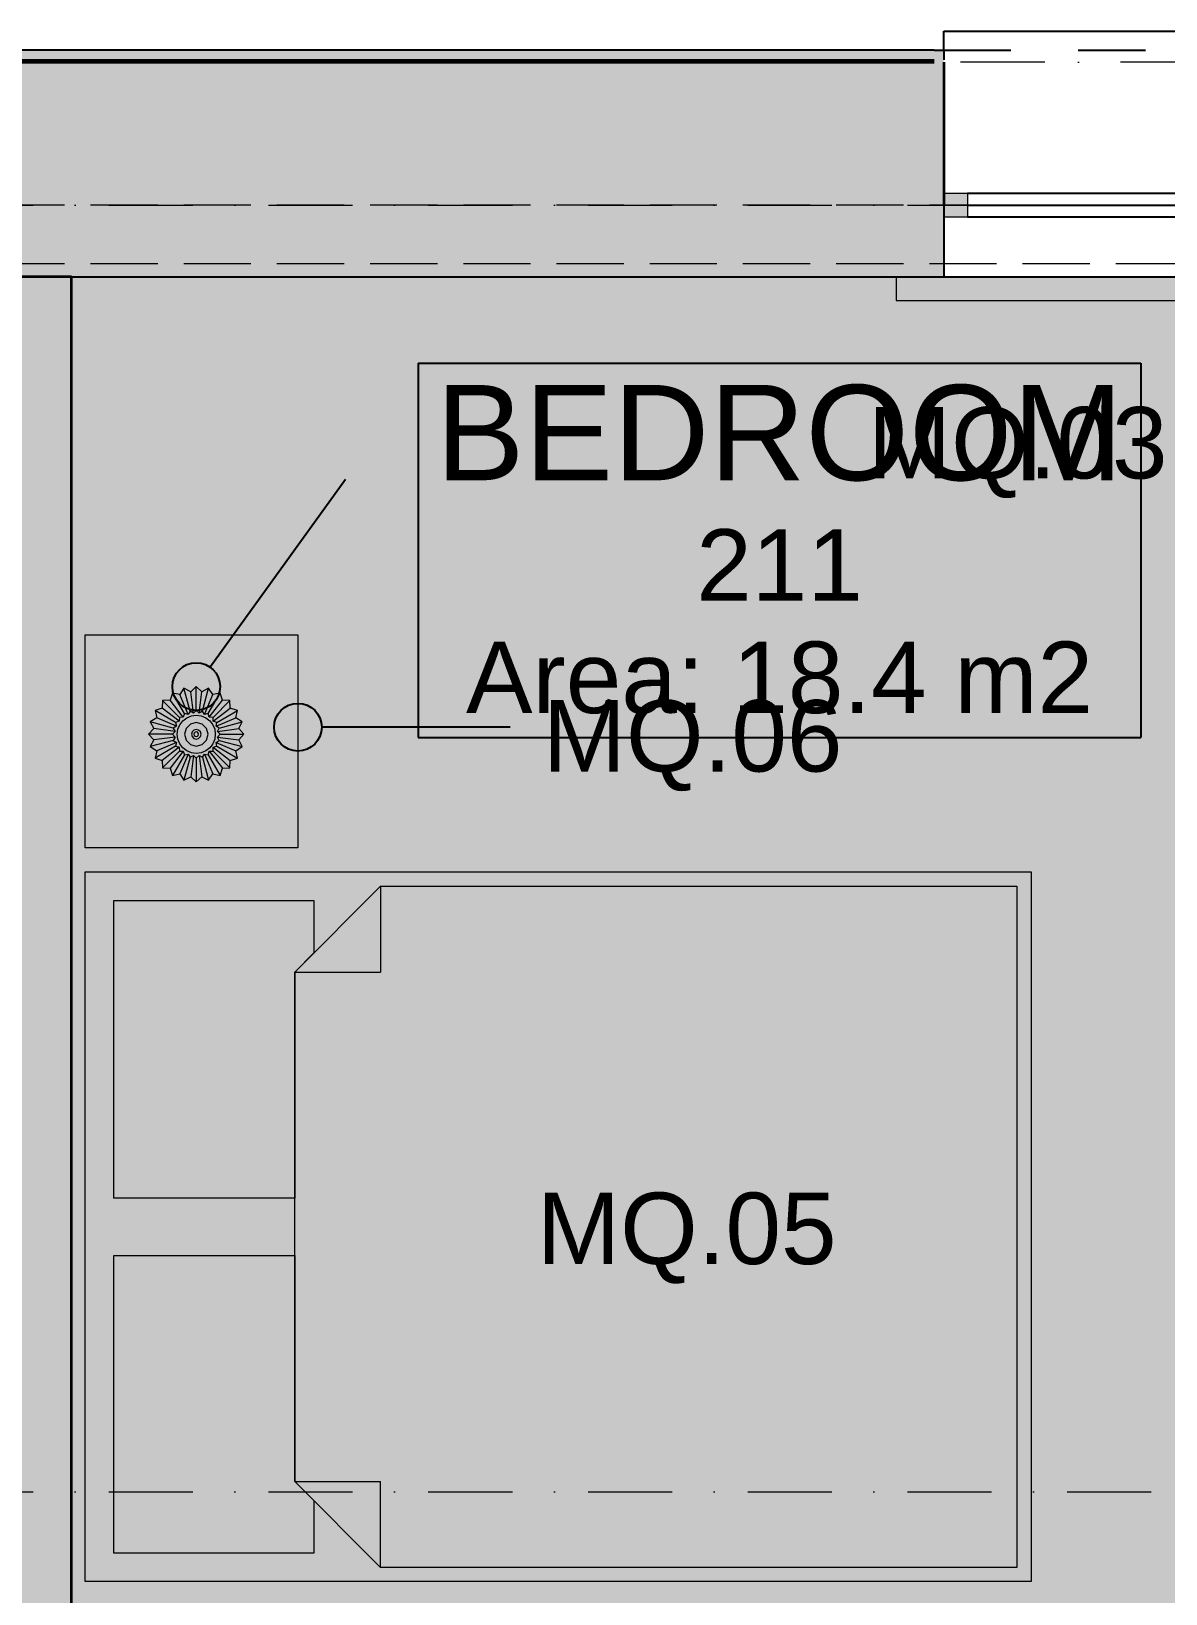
# Model space of a CAD drawing. Header units: millimetres. Extents: x -14278 to 97203, y -22378 to 34603.
# Drawn here: x 75953 to 78334, y 6898 to 10177 of the extents above; entities that cross this region are included whole.
import ezdxf
from ezdxf.enums import TextEntityAlignment as Align

# ---------------------------------------------------------------- set-up
doc = ezdxf.new("R2010")
doc.units = ezdxf.units.MM
doc.header["$MEASUREMENT"] = 0
for name, pattern in [('Dashed', [282.222223, 141.111112, -141.111112]), ('Dot & Dashed', [335.138881, 176.388884, -88.194442, 0, -70.555556]), ('Hidden Line', [195.611112, 141.111112, -54.5])]:
    doc.linetypes.add(name, pattern=pattern)
for name, color, linetype in [('A-Zz_20_10_90-T_TextFFEInternal', 7, 'Continuous'), ('NewA-Ee_25_10-M_WallsExternal', 7, 'Continuous'), ('NewA-Ee_25_10-M_WallsInternal', 7, 'Continuous'), ('NewA-Ee_30_10-M_Roofs', 7, 'Continuous'), ('NewA-Ee_30_40-M_Floors', 7, 'Continuous'), ('NewA-Ee_40_20-M_GeneralFFAndEInternalFixed', 7, 'Continuous'), ('NewA-Ee_40_20-M_GeneralFFAndEInternalMovable', 7, 'Continuous'), ('NewA-SL-M_SpacesInternal', 7, 'Continuous'), ('NewA-Ss_30_25-M_CeilingAndSoffitSystems', 7, 'Continuous'), ('NewA-Zz_20_10_90-T_TextFFEInternal', 7, 'Continuous'), ('NewA-Zz_35_40_80-M_GridStructural', 7, 'Continuous'), ('NewA-Zz_50_90_00-M_GrossInternal', 7, 'Continuous'), ('NewA-Zz_60_50_90-P_VoidOpening', 7, 'Continuous')]:
    doc.layers.add(name, color=color, linetype=linetype)
doc.styles.add('GENERATED_STYLE_1', font='')
doc.styles.get('GENERATED_STYLE_1').set_extended_font_data('Arial')

# ---------------------------------------------------------------- blocks, each defined once
blk = doc.blocks.new('Slab_29_2', base_point=(87898, 1112.3))
at = {"layer": 'NewA-Ee_30_40-M_Floors', "linetype": 'Continuous', "lineweight": 13}
blk.add_hatch(color=254, dxfattribs=at).paths.add_polyline_path([(87898, 1112.3), (87898, 7409.5), (90347.7, 7409.5), (90347.7, 9661.5), (55798.3, 9661.5), (55798.3, 1112.3)])
at = {"layer": 'NewA-Ee_30_40-M_Floors', "color": 6, "linetype": 'Continuous', "lineweight": 13, "flags": 128}
blk.add_lwpolyline([(87898, 1112.3), (55798.3, 1112.3), (55798.3, 9661.5), (90347.7, 9661.5), (90347.7, 7409.5), (87898, 7409.5)], close=True, dxfattribs=at)
blk = doc.blocks.new('BEDROOM_211_34_2', base_point=(77523.3, 9126.8))
at = {"layer": 'NewA-SL-M_SpacesInternal', "color": 253, "linetype": 'Continuous', "lineweight": 13}
for p, q in [((76037, 9661.5), (76037, 5859.4)), ((79867.1, 9661.5), (76037, 9661.5))]:
    blk.add_line(p, q, dxfattribs=at)
at = {"layer": 'NewA-SL-M_SpacesInternal', "linetype": 'Continuous'}
for p, q in [((76764.7, 9480.4), (76764.7, 9166.1)), ((76764.7, 9480.4), (78281.9, 9480.4)), ((78281.9, 9480.4), (78281.9, 9166.1)), ((76764.7, 9166.1), (76764.7, 8930.4)), ((78281.9, 9166.1), (78281.9, 8930.4)), ((76764.7, 8930.4), (76764.7, 8694.6)), ((78281.9, 8930.4), (78281.9, 8694.6)), ((76764.7, 8694.6), (78281.9, 8694.6))]:
    blk.add_line(p, q, dxfattribs=at)
at = {"layer": 'NewA-SL-M_SpacesInternal', "color": 5, "lineweight": 70, "style": 'GENERATED_STYLE_1'}
for tag, height, p in [('ROOM_NAME', 200, (77523.3, 9434.6)), ('ROOM_NUMBER', 150, (77523.3, 9131.8)), ('adj_text', 150, (77523.3, 8896.1))]:
    blk.add_attdef(tag, text='', height=height, dxfattribs=at).set_placement(p, align=Align.TOP_CENTER)
blk = doc.blocks.new('Slab_43_2', base_point=(76037, 9661.5))
at = {"layer": 'NewA-Ss_30_25-M_CeilingAndSoffitSystems', "linetype": 'Continuous', "lineweight": 0}
blk.add_hatch(color=255, dxfattribs=at).paths.add_polyline_path([(76037, 9661.5), (76037, 5859.4), (77809.7, 5859.4), (77809.7, 2707.2), (79041, 2707.2), (79041, 5859.4), (79867.1, 5859.4), (79867.1, 9661.5)])
at = {"layer": 'NewA-Ss_30_25-M_CeilingAndSoffitSystems', "color": 6, "linetype": 'Continuous', "lineweight": 13, "flags": 128}
blk.add_lwpolyline([(76037, 9661.5), (76037, 5859.4), (77809.7, 5859.4), (77809.7, 2707.2), (79041, 2707.2), (79041, 5859.4), (79867.1, 5859.4), (79867.1, 9661.5)], close=True, dxfattribs=at)
blk = doc.blocks.new('Double Window 19_2')
at = {"layer": 'NewA-Ee_25_10-M_WallsExternal', "linetype": 'Continuous', "lineweight": 13}
for points in [[(-750, 0), (-750, -50), (-700, -50), (-700, 0)], [(0, -50), (0, 0), (-50, 0), (-50, -50)], [(0, 0), (0, -50), (50, -50), (50, 0)], [(750, -50), (750, 0), (700, 0), (700, -50)]]:
    blk.add_hatch(color=104, dxfattribs=at).paths.add_polyline_path(points)
at = {"layer": 'NewA-Ee_25_10-M_WallsExternal', "linetype": 'Continuous'}
for p, q in [((-750, 300), (-750, 340)), ((-750, 340), (750, 340)), ((750, 340), (750, 300)), ((-700, 0), (-50, 0)), ((50, 0), (700, 0)), ((-750, -24.9), (-750, -50)), ((-700, -25), (-50, -25)), ((50, -25), (700, -25)), ((750, -24.9), (750, -50)), ((-50, -50), (-700, -50)), ((700, -50), (50, -50)), ((-750, -175.2), (750, -175.2))]:
    blk.add_line(p, q, dxfattribs=at)
at = {"layer": 'NewA-Ee_25_10-M_WallsExternal', "linetype": 'Dashed'}
blk.add_line((-750, 300), (750, 300), dxfattribs=at)
at = {"layer": 'NewA-Ee_25_10-M_WallsExternal', "color": 24, "linetype": 'Continuous', "lineweight": 13}
for p, q in [((-750, 0), (-700, 0)), ((-700, 0), (-700, -50)), ((-50, -50), (-50, 0)), ((-50, 0), (0, 0)), ((0, 0), (50, 0)), ((50, 0), (50, -50)), ((700, -50), (700, 0)), ((700, 0), (750, 0)), ((-700, -50), (-750, -50)), ((0, -50), (-50, -50)), ((50, -50), (0, -50)), ((750, -50), (700, -50))]:
    blk.add_line(p, q, dxfattribs=at)
at = {"layer": 'NewA-Ee_25_10-M_WallsExternal', "color": 92, "linetype": 'Continuous', "lineweight": 35}
for p, q in [((-750, 0), (-750, -24.9)), ((750, 0), (750, -24.9))]:
    blk.add_line(p, q, dxfattribs=at)
blk = doc.blocks.new('Wall_67_2', base_point=(55648, 9811.8))
at = {"layer": 'NewA-Ee_25_10-M_WallsExternal', "linetype": 'Continuous', "lineweight": 13}
for points in [[(73928.1, 10136.7), (73928.1, 10116.6), (77847.9, 10116.6), (77847.9, 10136.7)], [(77847.9, 10136.7), (77847.9, 9836.7), (77868, 9836.7), (77868, 10136.7)], [(73908, 9836.7), (73908, 9811.8), (77868, 9811.8), (77868, 9836.7), (77847.9, 9836.7), (77847.9, 10111.8), (73928.1, 10111.8), (73928.1, 9836.7)], [(77868, 9811.8), (73908, 9811.8), (73908, 9786.7), (73921, 9786.7), (73921, 9741.4), (77855, 9741.4), (77855, 9786.7), (77868, 9786.7)], [(77855, 9661.5), (77868, 9661.5), (77868, 9786.7), (77855, 9786.7)], [(73921, 9741.4), (73921, 9677.9), (77855, 9677.9), (77855, 9741.4)], [(77855, 9677.9), (73921, 9677.9), (73921, 9661.5), (77855, 9661.5)]]:
    blk.add_hatch(color=6, dxfattribs=at).paths.add_polyline_path(points)
at = {"layer": 'NewA-Ee_25_10-M_WallsExternal', "linetype": 'Continuous'}
for p, q in [((77847.9, 10136.7), (77868, 10136.7)), ((77868, 10136.7), (77868, 10116.6)), ((73928.1, 10116.6), (77847.9, 10116.6)), ((77868, 9811.8), (77868, 9786.7)), ((77868, 9786.7), (77868, 9741.4)), ((77868, 9741.4), (77868, 9677.9)), ((77868, 9677.9), (77868, 9661.5)), ((77855, 9661.5), (77868, 9661.5))]:
    blk.add_line(p, q, dxfattribs=at)
at = {"layer": 'NewA-Ee_25_10-M_WallsExternal', "color": 92, "linetype": 'Continuous', "lineweight": 35}
for p, q in [((73928.1, 10111.8), (77847.9, 10111.8)), ((77868, 10111.8), (77868, 9836.7)), ((77868, 9836.7), (77868, 9811.8))]:
    blk.add_line(p, q, dxfattribs=at)
at = {"layer": 'NewA-Ee_25_10-M_WallsExternal', "linetype": 'Continuous', "flags": 128}
for points in [[(77847.9, 10136.7), (73928.1, 10136.7)], [(73921, 9661.5), (77855, 9661.5)]]:
    blk.add_lwpolyline(points, dxfattribs=at)
at = {"layer": 'NewA-Ee_25_10-M_WallsExternal', "linetype": 'Continuous', "zscale": 1000}
blk.add_blockref('Double Window 19_2', (78618, 9836.7), dxfattribs=at)
blk = doc.blocks.new('Wall_77_2', base_point=(75887, 9661.5))
at = {"layer": 'NewA-Ee_25_10-M_WallsInternal', "linetype": 'Continuous', "lineweight": 13}
blk.add_hatch(color=6, dxfattribs=at).paths.add_polyline_path([(75887, 9661.5), (75887, 5534.4), (76037, 5859.4), (76037, 9661.5)])
at = {"layer": 'NewA-Ee_25_10-M_WallsInternal', "color": 92, "linetype": 'Continuous', "lineweight": 35, "flags": 128}
for points in [[(76037, 9661.5), (75887, 9661.5)], [(76037, 5859.4), (76037, 9661.5)]]:
    blk.add_lwpolyline(points, dxfattribs=at)
blk = doc.blocks.new('Morph_31_2', base_point=(55648, -5438.2))
at = {"layer": 'NewA-Ee_40_20-M_GeneralFFAndEInternalMovable', "color": 6, "linetype": 'Continuous', "lineweight": 13, "flags": 128}
for points in [[(76249.2, 8788.2), (76244.4, 8773)], [(76274.2, 8744.9), (76249.2, 8788.2)], [(76264.8, 8784.8), (76249.2, 8788.2)], [(76273.3, 8798.2), (76264.8, 8784.8)], [(76286.3, 8749.9), (76273.3, 8798.2)], [(76287.5, 8790.8), (76273.3, 8798.2)], [(76299.2, 8801.6), (76287.5, 8790.8)], [(76293.3, 8746.2), (76287.5, 8790.8)], [(76311, 8790.8), (76299.2, 8801.6)], [(76299.2, 8751.6), (76299.2, 8801.6)], [(76305.1, 8746.2), (76311, 8790.8)], [(76325.1, 8798.2), (76311, 8790.8)], [(76312.2, 8749.9), (76325.1, 8798.2)], [(76324.2, 8744.9), (76349.2, 8788.2)], [(76333.7, 8784.8), (76325.1, 8798.2)], [(76349.2, 8788.2), (76333.7, 8784.8)], [(76354, 8773), (76349.2, 8788.2)], [(76227.8, 8756.4), (76212.6, 8751.6)], [(76228.5, 8772.3), (76227.8, 8756.4)], [(76263.5, 8729), (76227.8, 8756.4)], [(76244.4, 8773), (76228.5, 8772.3)], [(76263.9, 8737), (76228.5, 8772.3)], [(76271.8, 8737.3), (76244.4, 8773)], [(76282, 8743.2), (76264.8, 8784.8)], [(76316.4, 8743.2), (76333.7, 8784.8)], [(76326.6, 8737.3), (76354, 8773)], [(76334.6, 8737), (76369.9, 8772.3)], [(76334.9, 8729), (76370.6, 8756.4)], [(76369.9, 8772.3), (76354, 8773)], [(76370.6, 8756.4), (76369.9, 8772.3)], [(76385.8, 8751.6), (76370.6, 8756.4)], [(76216.1, 8736), (76202.6, 8727.5)], [(76202.6, 8727.5), (76210, 8713.4)], [(76250.9, 8714.5), (76202.6, 8727.5)], [(76212.6, 8751.6), (76216.1, 8736)], [(76255.9, 8726.6), (76212.6, 8751.6)], [(76257.6, 8718.8), (76216.1, 8736)], [(76263.5, 8729), (76255.9, 8726.6)], [(76255.9, 8726.6), (76257.6, 8718.8)], [(76263.9, 8737), (76263.5, 8729)], [(76271.8, 8737.3), (76263.9, 8737)], [(76274.2, 8744.9), (76271.8, 8737.3)], [(76282, 8743.2), (76274.2, 8744.9)], [(76286.9, 8723), (76277.8, 8714)], [(76286.3, 8749.9), (76282, 8743.2)], [(76293.3, 8746.2), (76286.3, 8749.9)], [(76299.2, 8726.3), (76286.9, 8723)], [(76299.2, 8751.6), (76293.3, 8746.2)], [(76305.1, 8746.2), (76299.2, 8751.6)], [(76311.6, 8723), (76299.2, 8726.3)], [(76312.2, 8749.9), (76305.1, 8746.2)], [(76320.6, 8714), (76311.6, 8723)], [(76316.4, 8743.2), (76312.2, 8749.9)], [(76324.2, 8744.9), (76316.4, 8743.2)], [(76326.6, 8737.3), (76324.2, 8744.9)], [(76334.6, 8737), (76326.6, 8737.3)], [(76334.9, 8729), (76334.6, 8737)], [(76342.5, 8726.6), (76334.9, 8729)], [(76340.8, 8718.8), (76382.4, 8736)], [(76340.8, 8718.8), (76342.5, 8726.6)], [(76342.5, 8726.6), (76385.8, 8751.6)], [(76347.5, 8714.5), (76395.8, 8727.5)], [(76382.4, 8736), (76385.8, 8751.6)], [(76395.8, 8727.5), (76382.4, 8736)], [(76388.4, 8713.4), (76395.8, 8727.5)], [(76210, 8713.4), (76199.2, 8701.6)], [(76199.2, 8701.6), (76210, 8689.9)], [(76249.2, 8701.6), (76199.2, 8701.6)], [(76210, 8689.9), (76202.6, 8675.7)], [(76250.9, 8688.7), (76202.6, 8675.7)], [(76254.6, 8707.5), (76210, 8713.4)], [(76254.6, 8695.7), (76210, 8689.9)], [(76254.6, 8707.5), (76249.2, 8701.6)], [(76249.2, 8701.6), (76254.6, 8695.7)], [(76257.6, 8718.8), (76250.9, 8714.5)], [(76250.9, 8714.5), (76254.6, 8707.5)], [(76254.6, 8695.7), (76250.9, 8688.7)], [(76250.9, 8688.7), (76257.6, 8684.4)], [(76277.8, 8714), (76274.5, 8701.6)], [(76274.5, 8701.6), (76277.8, 8689.3)], [(76277.8, 8689.3), (76286.9, 8680.2)], [(76290.6, 8706.6), (76289.2, 8701.6)], [(76289.2, 8701.6), (76290.6, 8696.6)], [(76294.2, 8710.3), (76290.6, 8706.6)], [(76290.6, 8696.6), (76294.2, 8692.9)], [(76299.2, 8711.6), (76294.2, 8710.3)], [(76294.9, 8704.1), (76294.2, 8701.6)], [(76294.2, 8701.6), (76294.9, 8699.1)], [(76294.2, 8692.9), (76299.2, 8691.6)], [(76296.7, 8705.9), (76294.9, 8704.1)], [(76294.9, 8699.1), (76296.7, 8697.3)], [(76299.2, 8706.6), (76296.7, 8705.9)], [(76296.7, 8697.3), (76299.2, 8696.6)], [(76304.2, 8710.3), (76299.2, 8711.6)], [(76301.7, 8705.9), (76299.2, 8706.6)], [(76299.2, 8696.6), (76301.7, 8697.3)], [(76299.2, 8691.6), (76304.2, 8692.9)], [(76303.5, 8704.1), (76301.7, 8705.9)], [(76301.7, 8697.3), (76303.5, 8699.1)], [(76304.2, 8701.6), (76303.5, 8704.1)], [(76303.5, 8699.1), (76304.2, 8701.6)], [(76307.9, 8706.6), (76304.2, 8710.3)], [(76304.2, 8692.9), (76307.9, 8696.6)], [(76309.2, 8701.6), (76307.9, 8706.6)], [(76307.9, 8696.6), (76309.2, 8701.6)], [(76311.6, 8680.2), (76320.6, 8689.3)], [(76323.9, 8701.6), (76320.6, 8714)], [(76320.6, 8689.3), (76323.9, 8701.6)], [(76347.5, 8714.5), (76340.8, 8718.8)], [(76340.8, 8684.4), (76347.5, 8688.7)], [(76343.8, 8707.5), (76347.5, 8714.5)], [(76343.8, 8707.5), (76388.4, 8713.4)], [(76349.2, 8701.6), (76343.8, 8707.5)], [(76343.8, 8695.7), (76349.2, 8701.6)], [(76347.5, 8688.7), (76343.8, 8695.7)], [(76343.8, 8695.7), (76388.4, 8689.9)], [(76347.5, 8688.7), (76395.8, 8675.7)], [(76349.2, 8701.6), (76399.2, 8701.6)], [(76399.2, 8701.6), (76388.4, 8713.4)], [(76388.4, 8689.9), (76399.2, 8701.6)], [(76395.8, 8675.7), (76388.4, 8689.9)], [(76202.6, 8675.7), (76216.1, 8667.2)], [(76255.9, 8676.6), (76212.6, 8651.6)], [(76216.1, 8667.2), (76212.6, 8651.6)], [(76257.6, 8684.4), (76216.1, 8667.2)], [(76263.5, 8674.2), (76227.8, 8646.8)], [(76263.9, 8666.3), (76228.5, 8630.9)], [(76271.8, 8665.9), (76244.4, 8630.2)], [(76274.2, 8658.3), (76249.2, 8615)], [(76257.6, 8684.4), (76255.9, 8676.6)], [(76255.9, 8676.6), (76263.5, 8674.2)], [(76263.5, 8674.2), (76263.9, 8666.3)], [(76263.9, 8666.3), (76271.8, 8665.9)], [(76282, 8660), (76264.8, 8618.5)], [(76271.8, 8665.9), (76274.2, 8658.3)], [(76274.2, 8658.3), (76282, 8660)], [(76282, 8660), (76286.3, 8653.3)], [(76286.3, 8653.3), (76293.3, 8657)], [(76286.9, 8680.2), (76299.2, 8676.9)], [(76293.3, 8657), (76287.5, 8612.4)], [(76293.3, 8657), (76299.2, 8651.6)], [(76299.2, 8676.9), (76311.6, 8680.2)], [(76299.2, 8651.6), (76305.1, 8657)], [(76305.1, 8657), (76311, 8612.4)], [(76305.1, 8657), (76312.2, 8653.3)], [(76312.2, 8653.3), (76316.4, 8660)], [(76316.4, 8660), (76333.7, 8618.5)], [(76316.4, 8660), (76324.2, 8658.3)], [(76324.2, 8658.3), (76326.6, 8665.9)], [(76324.2, 8658.3), (76349.2, 8615)], [(76326.6, 8665.9), (76334.6, 8666.3)], [(76326.6, 8665.9), (76354, 8630.2)], [(76334.6, 8666.3), (76334.9, 8674.2)], [(76334.6, 8666.3), (76369.9, 8630.9)], [(76334.9, 8674.2), (76342.5, 8676.6)], [(76334.9, 8674.2), (76370.6, 8646.8)], [(76340.8, 8684.4), (76382.4, 8667.2)], [(76342.5, 8676.6), (76340.8, 8684.4)], [(76342.5, 8676.6), (76385.8, 8651.6)], [(76382.4, 8667.2), (76395.8, 8675.7)], [(76385.8, 8651.6), (76382.4, 8667.2)], [(76212.6, 8651.6), (76227.8, 8646.8)], [(76227.8, 8646.8), (76228.5, 8630.9)], [(76228.5, 8630.9), (76244.4, 8630.2)], [(76244.4, 8630.2), (76249.2, 8615)], [(76286.3, 8653.3), (76273.3, 8605)], [(76299.2, 8651.6), (76299.2, 8601.6)], [(76312.2, 8653.3), (76325.1, 8605)], [(76349.2, 8615), (76354, 8630.2)], [(76354, 8630.2), (76369.9, 8630.9)], [(76369.9, 8630.9), (76370.6, 8646.8)], [(76370.6, 8646.8), (76385.8, 8651.6)], [(76249.2, 8615), (76264.8, 8618.5)], [(76264.8, 8618.5), (76273.3, 8605)], [(76273.3, 8605), (76287.5, 8612.4)], [(76287.5, 8612.4), (76299.2, 8601.6)], [(76299.2, 8601.6), (76311, 8612.4)], [(76311, 8612.4), (76325.1, 8605)], [(76325.1, 8605), (76333.7, 8618.5)], [(76333.7, 8618.5), (76349.2, 8615)]]:
    blk.add_lwpolyline(points, dxfattribs=at)
blk.add_lwpolyline([(76264.6, 8681.6), (76260.6, 8691.3), (76259.2, 8701.6), (76260.6, 8712), (76264.6, 8721.6), (76270.9, 8729.9), (76279.2, 8736.2), (76288.9, 8740.2), (76299.2, 8741.6), (76309.6, 8740.2), (76319.2, 8736.2), (76327.5, 8729.9), (76333.9, 8721.6), (76337.9, 8712), (76339.2, 8701.6), (76337.9, 8691.3), (76333.9, 8681.6), (76327.5, 8673.3), (76319.2, 8667), (76309.6, 8663), (76299.2, 8661.6), (76288.9, 8663), (76279.2, 8667), (76270.9, 8673.3)], close=True, dxfattribs=at)
blk = doc.blocks.new('Standard grid marker_2')
at = {"layer": 'NewA-Zz_35_40_80-M_GridStructural', "color": 6, "linetype": 'Dot & Dashed', "lineweight": 13}
blk.add_line((1000, 0), (40175.6, 0), dxfattribs=at)
at = {"layer": 'NewA-Zz_35_40_80-M_GridStructural', "style": 'GENERATED_STYLE_1'}
blk.add_attdef('AC_MarkerText_1', text='', height=250, dxfattribs=at).set_placement((41425.6, 14.3), align=Align.MIDDLE_CENTER)
blk = doc.blocks.new('Standard grid marker_4')
at = {"layer": 'NewA-Zz_35_40_80-M_GridStructural', "color": 6, "linetype": 'Dot & Dashed', "lineweight": 13}
blk.add_line((1000, 0), (40175.6, 0), dxfattribs=at)
blk = doc.blocks.new('Venetian Blind 19')
at = {"layer": 'NewA-Ee_40_20-M_GeneralFFAndEInternalFixed', "color": 1, "linetype": 'Continuous', "lineweight": 18}
for p, q in [((1700, 50), (0, 50)), ((0, 50), (0, 0)), ((1700, 0), (1700, 50)), ((0, 0), (1700, 0))]:
    blk.add_line(p, q, dxfattribs=at)
blk = doc.blocks.new('Bed Double 19')
at = {"layer": 'NewA-Ee_40_20-M_GeneralFFAndEInternalMovable', "color": 1, "linetype": 'Continuous', "lineweight": 18}
for p, q in [((1489.1, 1985.4), (0, 1985.4)), ((0, 1985.4), (0, 0)), ((1489.1, 0), (1489.1, 1985.4)), ((684.5, 1925.4), (60, 1925.4)), ((60, 1925.4), (60, 1505.4)), ((684.5, 1545.4), (684.5, 1925.4)), ((1429.1, 1925.4), (804.5, 1925.4)), ((804.5, 1925.4), (804.5, 1545.4)), ((1429.1, 1505.4), (1429.1, 1925.4)), ((210, 1545.4), (30, 1365.4)), ((170, 1505.4), (210, 1545.4)), ((210, 1545.4), (684.5, 1545.4)), ((744.5, 1545.4), (210, 1545.4)), ((210, 1545.4), (210, 1365.4)), ((1279.1, 1545.4), (744.5, 1545.4)), ((804.5, 1545.4), (1279.1, 1545.4)), ((1279.1, 1545.4), (1319.1, 1505.4)), ((1459.1, 1365.4), (1279.1, 1545.4)), ((1279.1, 1545.4), (1279.1, 1365.4)), ((60, 1505.4), (170, 1505.4)), ((1319.1, 1505.4), (1429.1, 1505.4)), ((30, 1365.4), (30, 30)), ((30, 1365.4), (210, 1365.4)), ((1459.1, 1365.4), (1279.1, 1365.4)), ((1459.1, 30), (1459.1, 1365.4)), ((0, 0), (1489.1, 0)), ((30, 30), (744.5, 30)), ((744.5, 30), (1459.1, 30))]:
    blk.add_line(p, q, dxfattribs=at)
blk = doc.blocks.new('Rectangular Table 01 19_3')
at = {"layer": 'NewA-Ee_40_20-M_GeneralFFAndEInternalMovable', "color": 1, "linetype": 'Continuous', "lineweight": 18}
for p, q in [((446.6, 446.6), (0, 446.6)), ((0, 446.6), (0, 0)), ((446.6, 0), (446.6, 446.6)), ((0, 0), (446.6, 0))]:
    blk.add_line(p, q, dxfattribs=at)
blk = doc.blocks.new('Beam_12_2', base_point=(90498, 1111.8))
at = {"layer": 'NewA-Ee_30_10-M_Roofs', "color": 6, "linetype": 'Hidden Line', "lineweight": 13}
blk.add_line((90498, 9811.8), (55648, 9811.8), dxfattribs=at)
blk = doc.blocks.new('Line_104_2', base_point=(76958, 8716.5))
at = {"layer": 'NewA-Zz_20_10_90-T_TextFFEInternal', "linetype": 'Continuous'}
blk.add_hatch(color=256, dxfattribs=at).paths.add_polyline_path([(76562.5, 8716.5), (76558.7, 8735.6), (76547.8, 8751.9), (76531.6, 8762.7), (76512.5, 8766.5), (76493.4, 8762.7), (76477.1, 8751.9), (76466.3, 8735.6), (76462.5, 8716.5), (76466.3, 8697.4), (76477.1, 8681.1), (76493.4, 8670.3), (76512.5, 8666.5), (76531.6, 8670.3), (76547.8, 8681.1), (76558.7, 8697.4)])
blk.add_line((76958, 8716.5), (76562.5, 8716.5), dxfattribs=at)
blk.add_circle((76512.5, 8716.5), 50, dxfattribs=at)
blk = doc.blocks.new('Line_105_2', base_point=(76612.7, 9236.4))
at = {"layer": 'NewA-Zz_20_10_90-T_TextFFEInternal', "linetype": 'Continuous'}
blk.add_hatch(color=256, dxfattribs=at).paths.add_polyline_path([(76349.2, 8801.6), (76345.4, 8820.7), (76334.6, 8837), (76318.4, 8847.8), (76299.2, 8851.6), (76280.1, 8847.8), (76263.9, 8837), (76253, 8820.7), (76249.2, 8801.6), (76253, 8782.5), (76263.9, 8766.3), (76280.1, 8755.4), (76299.2, 8751.6), (76318.4, 8755.4), (76334.6, 8766.3), (76345.4, 8782.5)])
blk.add_line((76612.7, 9236.4), (76328.5, 8842.2), dxfattribs=at)
blk.add_circle((76299.2, 8801.6), 50, dxfattribs=at)
blk = doc.blocks.new('Label_171_2', base_point=(76903.6, 7824.2))
at = {"layer": 'A-Zz_20_10_90-T_TextFFEInternal', "insert": (77328.6, 7739.9), "char_height": 150, "attachment_point": 2, "style": 'GENERATED_STYLE_1'}
blk.add_mtext('\\fArial|b0|i0|c0|p34;MQ.05\\fArial|b0|i0|c0|p34;\\fArial|b0|i0|c0|p34;\\fArial|b0|i0|c0|p34;\\fArial|b0|i0|c0|p34;\\fArial|b0|i0|c0|p34;\\fArial|b0|i0|c0|p34;\\fArial|b0|i0|c0|p34;\\fArial|b0|i0|c0|p34;\\fArial|b0|i0|c0|p34;\\fArial|b0|i0|c0|p34;\\fArial|b0|i0|c0|p34;\\fArial|b0|i0|c0|p34;\\fArial|b0|i0|c0|p34;\\fArial|b0|i0|c0|p34;\\fArial|b0|i0|c0|p34;\\fArial|b0|i0|c0|p34;\\fArial|b0|i0|c0|p34;\\fArial|b0|i0|c0|p34;\\fArial|b0|i0|c0|p34;\\fArial|b0|i0|c0|p34;\\fArial|b0|i0|c0|p34;\\fArial|b0|i0|c0|p34;\\fArial|b0|i0|c0|p34;\\fArial|b0|i0|c0|p34;\\fArial|b0|i0|c0|p34;\\fArial|b0|i0|c0|p34;\\fArial|b0|i0|c0|p34;\\fArial|b0|i0|c0|p34;\\fArial|b0|i0|c0|p34;}', dxfattribs=at)
blk = doc.blocks.new('Label_195_2', base_point=(76915.9, 8857.7))
at = {"layer": 'A-Zz_20_10_90-T_TextFFEInternal', "insert": (77340.9, 8773.4), "char_height": 150, "attachment_point": 2, "style": 'GENERATED_STYLE_1'}
blk.add_mtext('\\fArial|b0|i0|c0|p34;MQ.06\\fArial|b0|i0|c0|p34;\\fArial|b0|i0|c0|p34;\\fArial|b0|i0|c0|p34;\\fArial|b0|i0|c0|p34;\\fArial|b0|i0|c0|p34;\\fArial|b0|i0|c0|p34;\\fArial|b0|i0|c0|p34;\\fArial|b0|i0|c0|p34;\\fArial|b0|i0|c0|p34;\\fArial|b0|i0|c0|p34;\\fArial|b0|i0|c0|p34;\\fArial|b0|i0|c0|p34;\\fArial|b0|i0|c0|p34;\\fArial|b0|i0|c0|p34;\\fArial|b0|i0|c0|p34;\\fArial|b0|i0|c0|p34;\\fArial|b0|i0|c0|p34;\\fArial|b0|i0|c0|p34;\\fArial|b0|i0|c0|p34;\\fArial|b0|i0|c0|p34;\\fArial|b0|i0|c0|p34;\\fArial|b0|i0|c0|p34;\\fArial|b0|i0|c0|p34;\\fArial|b0|i0|c0|p34;\\fArial|b0|i0|c0|p34;\\fArial|b0|i0|c0|p34;\\fArial|b0|i0|c0|p34;\\fArial|b0|i0|c0|p34;\\fArial|b0|i0|c0|p34;}', dxfattribs=at)
blk = doc.blocks.new('Label_206_2', base_point=(77598.2, 9472.6))
at = {"layer": 'A-Zz_20_10_90-T_TextFFEInternal', "insert": (78023.2, 9388.3), "char_height": 150, "attachment_point": 2, "style": 'GENERATED_STYLE_1'}
blk.add_mtext('\\fArial|b0|i0|c0|p34;MQ.03\\fArial|b0|i0|c0|p34;\\fArial|b0|i0|c0|p34;\\fArial|b0|i0|c0|p34;\\fArial|b0|i0|c0|p34;\\fArial|b0|i0|c0|p34;\\fArial|b0|i0|c0|p34;\\fArial|b0|i0|c0|p34;\\fArial|b0|i0|c0|p34;\\fArial|b0|i0|c0|p34;\\fArial|b0|i0|c0|p34;\\fArial|b0|i0|c0|p34;\\fArial|b0|i0|c0|p34;\\fArial|b0|i0|c0|p34;\\fArial|b0|i0|c0|p34;\\fArial|b0|i0|c0|p34;\\fArial|b0|i0|c0|p34;\\fArial|b0|i0|c0|p34;\\fArial|b0|i0|c0|p34;\\fArial|b0|i0|c0|p34;\\fArial|b0|i0|c0|p34;\\fArial|b0|i0|c0|p34;\\fArial|b0|i0|c0|p34;\\fArial|b0|i0|c0|p34;\\fArial|b0|i0|c0|p34;\\fArial|b0|i0|c0|p34;\\fArial|b0|i0|c0|p34;\\fArial|b0|i0|c0|p34;\\fArial|b0|i0|c0|p34;\\fArial|b0|i0|c0|p34;}', dxfattribs=at)
blk = doc.blocks.new('Beam_14_2', base_point=(90498, 988.5))
at = {"layer": 'NewA-Zz_60_50_90-P_VoidOpening', "color": 6, "linetype": 'Hidden Line', "lineweight": 13}
blk.add_line((90498, 9688.5), (55648, 9688.5), dxfattribs=at)

msp = doc.modelspace()

# ---------------------------------------------------------------- hatches: boundary and pattern name
at = {"layer": 'NewA-Zz_50_90_00-M_GrossInternal', "linetype": 'Continuous', "lineweight": 140}
msp.add_hatch(color=1, dxfattribs=at).paths.add_polyline_path([(55798.3, 9661.5), (90347.7, 9661.5), (90347.7, 1262.1), (61147.7, 1262.1), (61147.7, -3287.9), (57698.3, -3287.9), (57698.3, 1262.1), (55798.3, 1262.1)])

# ---------------------------------------------------------------- linework, layer by layer
at = {"layer": 'NewA-Zz_50_90_00-M_GrossInternal', "linetype": 'Continuous', "flags": 128}
msp.add_lwpolyline([(55798.3, 9661.5), (90347.7, 9661.5), (90347.7, 1262.1), (61147.7, 1262.1), (61147.7, -3287.9), (57698.3, -3287.9), (57698.3, 1262.1), (55798.3, 1262.1)], close=True, dxfattribs=at)

# ---------------------------------------------------------------- block references
at = {"layer": 'A-Zz_20_10_90-T_TextFFEInternal', "color": 6, "linetype": 'Continuous', "lineweight": 13}
for name, p in [('Label_206_2', (77598.2, 9472.6)), ('Label_195_2', (76915.9, 8857.7)), ('Label_171_2', (76903.6, 7824.2))]:
    msp.add_blockref(name, p, dxfattribs=at)
at = {"layer": 'NewA-Ee_25_10-M_WallsExternal', "color": 92, "lineweight": 35}
msp.add_blockref('Wall_67_2', (55648, 9811.8), dxfattribs=at)
at = {"layer": 'NewA-Ee_25_10-M_WallsInternal', "color": 92, "lineweight": 35}
msp.add_blockref('Wall_77_2', (75887, 9661.5), dxfattribs=at)
at = {"layer": 'NewA-Ee_30_10-M_Roofs', "color": 6, "lineweight": 13}
msp.add_blockref('Beam_12_2', (90498, 1111.8), dxfattribs=at)
at = {"layer": 'NewA-Ee_30_40-M_Floors', "color": 6, "linetype": 'Continuous', "lineweight": 13}
msp.add_blockref('Slab_29_2', (87898, 1112.3), dxfattribs=at)
at = {"layer": 'NewA-Ee_40_20-M_GeneralFFAndEInternalFixed', "color": 6, "linetype": 'Continuous', "lineweight": 13, "zscale": 1000}
msp.add_blockref('Venetian Blind 19', (77768, 9611.5), dxfattribs=at)
at = {"layer": 'NewA-Ee_40_20-M_GeneralFFAndEInternalMovable', "color": 6, "linetype": 'Continuous', "lineweight": 13, "xscale": -1, "zscale": 1000}
msp.add_blockref('Rectangular Table 01 19_3', (76512.5, 8463.5), dxfattribs=at)
at = {"layer": 'NewA-Ee_40_20-M_GeneralFFAndEInternalMovable', "linetype": 'Continuous', "lineweight": 0}
msp.add_blockref('Morph_31_2', (55648, -5438.2), dxfattribs=at)
at = {"layer": 'NewA-Ee_40_20-M_GeneralFFAndEInternalMovable', "color": 6, "linetype": 'Continuous', "lineweight": 13, "xscale": -1, "zscale": 1000, "rotation": 90}
msp.add_blockref('Bed Double 19', (78051.3, 8412.7), dxfattribs=at)
at = {"layer": 'NewA-SL-M_SpacesInternal', "linetype": 'Continuous'}
msp.add_blockref('BEDROOM_211_34_2', (77523.3, 9126.8), dxfattribs=at).add_auto_attribs({'ROOM_NAME': 'BEDROOM', 'ROOM_NUMBER': '211', 'adj_text': 'Area: 18.4 m2'})
at = {"layer": 'NewA-Ss_30_25-M_CeilingAndSoffitSystems', "color": 6, "linetype": 'Continuous', "lineweight": 13}
msp.add_blockref('Slab_43_2', (76037, 9661.5), dxfattribs=at)
at = {"layer": 'NewA-Zz_20_10_90-T_TextFFEInternal', "linetype": 'Continuous'}
for name, p in [('Line_105_2', (76612.7, 9236.4)), ('Line_104_2', (76958, 8716.5))]:
    msp.add_blockref(name, p, dxfattribs=at)
at = {"layer": 'NewA-Zz_35_40_80-M_GridStructural', "color": 1, "linetype": 'Continuous', "lineweight": 18, "zscale": 1000, "rotation": 180}
msp.add_blockref('Standard grid marker_4', (95171.3, 10111.8), dxfattribs=at)
at = {"layer": 'NewA-Zz_35_40_80-M_GridStructural', "color": 1, "linetype": 'Continuous', "lineweight": 18, "zscale": 1000}
for p in [(53995.7, 9811.8), (53995.7, 7111.8)]:
    msp.add_blockref('Standard grid marker_2', p, dxfattribs=at)
at = {"layer": 'NewA-Zz_60_50_90-P_VoidOpening', "color": 6, "lineweight": 13}
msp.add_blockref('Beam_14_2', (90498, 988.5), dxfattribs=at)

doc.saveas('drawing.dxf')
